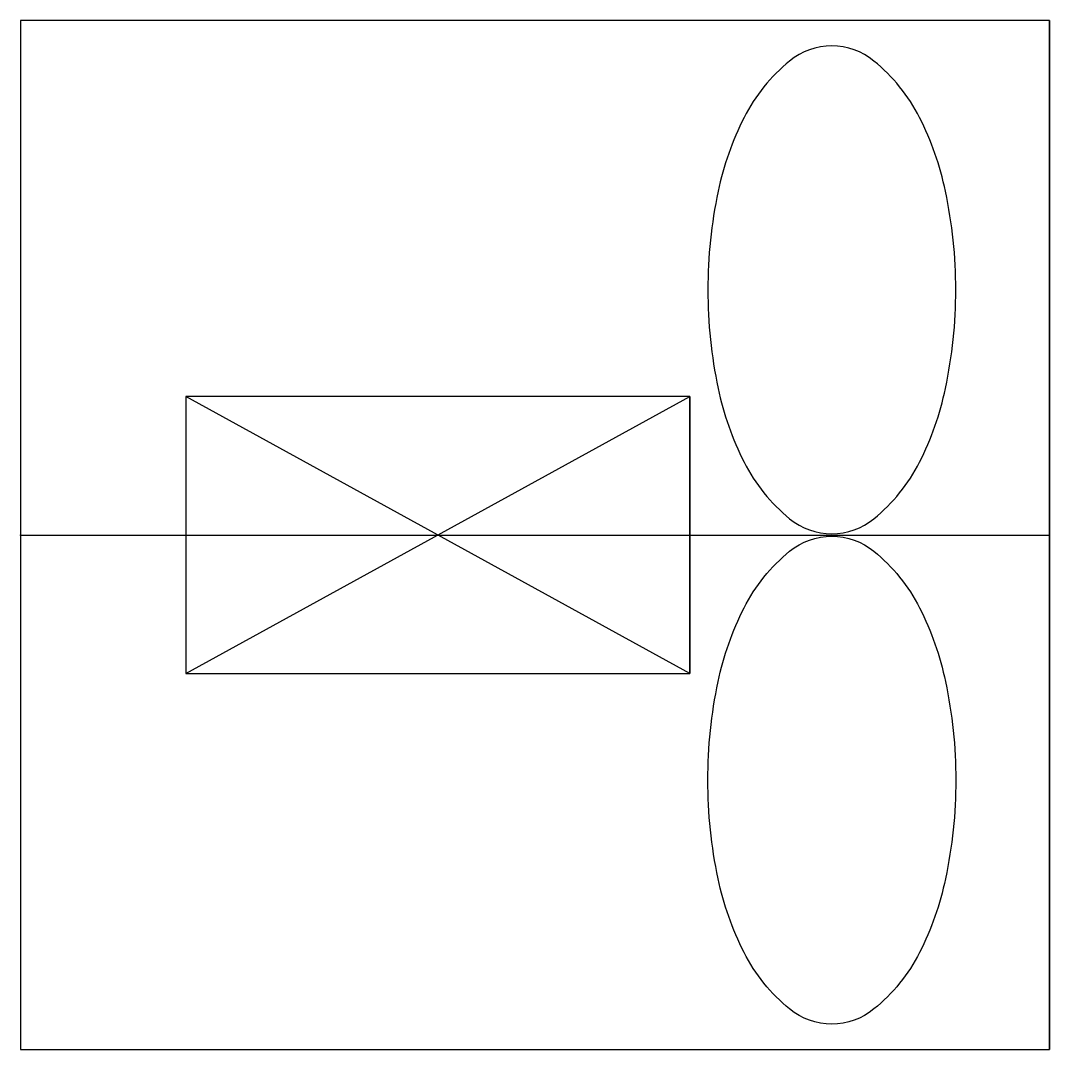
# Model space of a CAD drawing. Extents: x 0 to 1, y -0.5 to 0.5.
import ezdxf

# ---------------------------------------------------------------- set-up
doc = ezdxf.new("R2010")
doc.units = 0
doc.header["$LTSCALE"] = 1000
doc.header["$MEASUREMENT"] = 0
doc.linetypes.add('Z', pattern=[22.5, 20, -1, 0.5, -1])
for name, color, linetype in [('21', 2, 'Z'), ('F24', 2, 'CONTINUOUS'), ('XTOFF', 7, 'CONTINUOUS')]:
    doc.layers.add(name, color=color, linetype=linetype)

msp = doc.modelspace()

# ---------------------------------------------------------------- linework, layer by layer
at = {"layer": '21'}
msp.add_line((0, 0), (1, 0), dxfattribs=at)
at = {"layer": 'F24', "extrusion": (-1, 0, 0)}
msp.add_circle((0, 0, -1), 0.5, dxfattribs=at)
at = {"layer": 'F24'}
for p in [(0, 0), (1, 0)]:
    msp.add_point(p, dxfattribs=at)
at = {"layer": 'XTOFF', "color": 4, "elevation": 0.5}
msp.add_lwpolyline([(0, -0.5), (1, -0.5), (1, 0.5), (0, 0.5)], close=True, dxfattribs=at)
at = {"layer": 'XTOFF', "elevation": 0.5}
for points in [[(0.7885, 0.4753, 0.17265), (0.7475, 0.4607, 0.10457), (0.7033, 0.4059, 0.06577), (0.678, 0.3341, 0.05192), (0.668, 0.2383, 0.05192), (0.678, 0.1425, 0.06577), (0.7033, 0.0707, 0.10457), (0.7475, 0.0158, 0.17265), (0.7885, 0.0012, 0.17265), (0.8294, 0.0158, 0.10457), (0.8737, 0.0707, 0.06577), (0.899, 0.1425, 0.05192), (0.909, 0.2383, 0.05192), (0.899, 0.3341, 0.06577), (0.8737, 0.4059, 0.10457), (0.8294, 0.4607, 0.17265)], [(0.7885, -0.4753, -0.17265), (0.7475, -0.4607, -0.10457), (0.7033, -0.4059, -0.06577), (0.678, -0.3341, -0.05192), (0.668, -0.2383, -0.05192), (0.678, -0.1425, -0.06577), (0.7033, -0.0707, -0.10457), (0.7475, -0.0158, -0.17265), (0.7885, -0.0012, -0.17265), (0.8294, -0.0158, -0.10457), (0.8737, -0.0707, -0.06577), (0.899, -0.1425, -0.05192), (0.909, -0.2383, -0.05192), (0.899, -0.3341, -0.06577), (0.8737, -0.4059, -0.10457), (0.8294, -0.4607, -0.17265)]]:
    msp.add_lwpolyline(points, format="xyb", close=True, dxfattribs=at)
msp.add_lwpolyline([(0.1605, -0.1347), (0.6505, -0.1347), (0.6505, 0.1347), (0.1605, 0.1347)], close=True, dxfattribs=at)
msp.add_lwpolyline([(0.1605, -0.1347), (0.6505, 0.1347), (0.6505, -0.1347), (0.1605, 0.1347)], dxfattribs=at)

doc.saveas('drawing.dxf')
